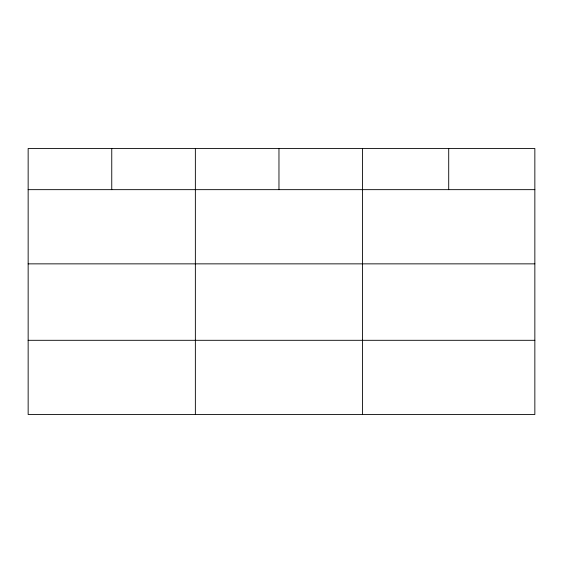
<?xml version="1.0" encoding="UTF-8"?>
<svg xmlns="http://www.w3.org/2000/svg" width="563" height="563" viewBox="0 0 563 563"><rect width="100%" height="100%" fill="white"/><g stroke="black" fill="none" stroke-linecap="round" stroke-linejoin="round"><path stroke-width="0.84" d="M534.85 263.857L534.85 148.491L28.15 148.491L28.15 414.509L534.85 414.509L534.85 263.857L28.15 263.857M28.15 189.654L534.85 189.654M28.15 340.305L534.85 340.305M448.711 148.491L448.711 189.654M362.572 148.491L362.572 414.509M278.966 148.491L278.966 189.654M195.361 148.491L195.361 414.509M111.756 148.491L111.756 189.654"/></g></svg>
